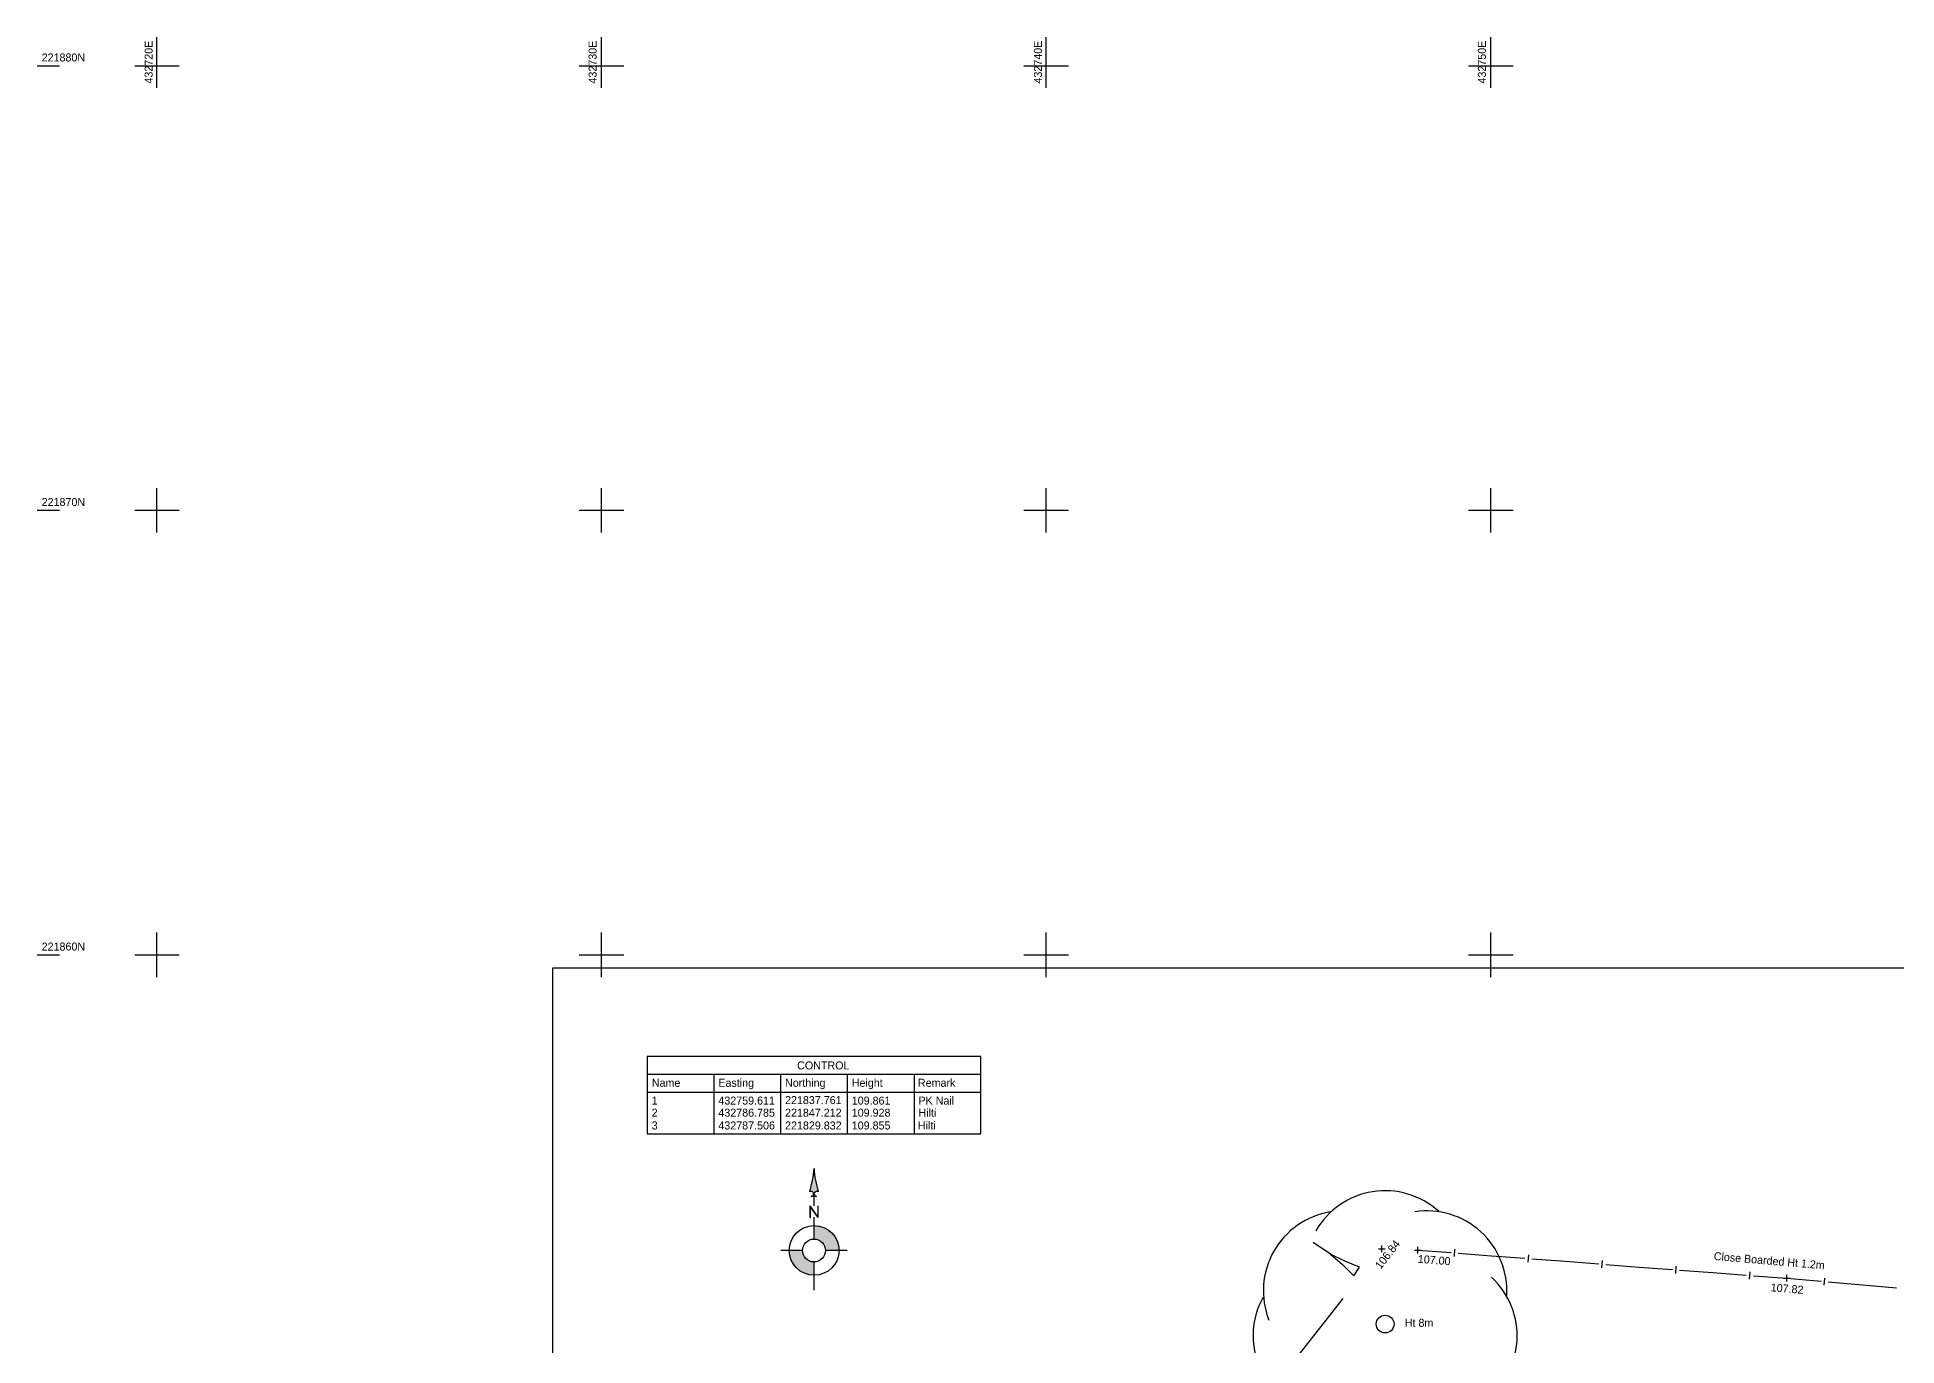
# Model space of a CAD drawing. Header units: millimetres. Extents: x -41320 to 158831, y -39180 to 41963.
# Drawn here: x -41320 to 502, y 12524 to 41963 of the extents above; entities that cross this region are included whole.
import ezdxf

# ---------------------------------------------------------------- set-up
doc = ezdxf.new("R2010")
doc.units = ezdxf.units.MM
doc.linetypes.add('DASHED', pattern=[16, 8, -8])
for name, color, linetype, true_color in [('NEW_GF_1', 7, 'Continuous', 0xffffff), ('SV___GRID', 7, 'Continuous', 0xffffff), ('SV___TITLE_BLOCK', 7, 'Continuous', 0xffffff), ('SV_FENCE_LEVELS', 7, 'Continuous', 0xffffff), ('SV_FENCES', 7, 'Continuous', 0xffffff), ('SV_LAND_FORM_LEVELS', 7, 'Continuous', 0xffffff), ('SV_LAND_FORMS', 7, 'Continuous', 0xffffff), ('SV_MISC_TEXT', 7, 'Continuous', 0xffffff), ('SV_TREES', 7, 'Continuous', 0xffffff), ('SV_TREES_TEXT', 7, 'Continuous', 0xffffff)]:
    doc.layers.add(name, color=color, linetype=linetype, true_color=true_color)

# ---------------------------------------------------------------- blocks, each defined once
blk = doc.blocks.new('77130EE3')
at = {"layer": 'SV_MISC_TEXT', "linetype": 'Continuous', "ltscale": 200}
for points in [[(749, 2732), (833, 2255), (846, 2213), (821, 2222), (795, 2220), (773, 2206), (759, 2184), (755, 2159), (764, 2134), (782, 2115), (807, 2106), (807, 2106), (684, 2106), (709, 2113), (728, 2130), (738, 2153), (737, 2179), (725, 2202), (704, 2217), (679, 2221), (654, 2214), (652, 2213), (746, 2688)], [(1005, 891), (979, 1003), (907, 1093), (803, 1142), (750, 1148), (750, 1452), (994, 1397), (1190, 1241), (1298, 1015), (1311, 893), (1311, 891), (1311, 890)], [(491, 891), (516, 779), (588, 689), (692, 640), (750, 634), (750, 333), (506, 389), (311, 546), (204, 773), (191, 891)]]:
    blk.add_hatch(color=0, dxfattribs=at).paths.add_polyline_path(points)
at = {"layer": 'SV_MISC_TEXT', "color": 1, "linetype": 'Continuous', "ltscale": 200}
for p, q in [((807, 2106), (684, 2106)), ((750, 1898), (750, 2106)), ((833, 1648), (664, 1892)), ((664, 1631), (664, 1892)), ((669, 1631), (669, 1871)), ((839, 1631), (669, 1871)), ((839, 1889), (833, 1889)), ((833, 1889), (833, 1648)), ((839, 1631), (839, 1889)), ((664, 1631), (669, 1631)), ((750, 1148), (750, 1643)), ((491, 891), (0, 891)), ((1497, 891), (1009, 891)), ((750, 0), (750, 634))]:
    blk.add_line(p, q, dxfattribs=at)
for centre, radius in [((751, 893), 560), ((748, 891), 257)]:
    blk.add_circle(centre, radius, dxfattribs=at)
for centre, radius, start, end in [((-1415, 2866), 2168, 342.4552, 356.4577), ((-1415, 2866), 2168, 342.4552, 356.4577), ((2913, 2866), 2168, 183.5423, 197.5352), ((2913, 2866), 2168, 183.5423, 197.5352), ((682, 2164), 57.3, 272.1392, 121.2521), ((682, 2164), 57.3, 272.1392, 121.2521), ((813, 2164), 58.3, 56.5391, 263.3428), ((813, 2164), 58.3, 56.5391, 263.3428), ((751, 893), 560, 0, 0), ((748, 891), 257, 0, 0)]:
    blk.add_arc(centre, radius, start, end, dxfattribs=at)
blk = doc.blocks.new('PT_PLUS00088')
at = {"layer": 'SV_LAND_FORM_LEVELS', "color": 1, "linetype": 'Continuous', "ltscale": 200}
for p, q in [((0, 75), (150, 75)), ((75, 0), (75, 150))]:
    blk.add_line(p, q, dxfattribs=at)
at = {"layer": 'SV_LAND_FORM_LEVELS'}
blk.add_attdef('PAT_NAME', (0, 0), '', height=1, dxfattribs=at)
blk = doc.blocks.new('GLOBALCANOPY00089')
at = {"layer": 'SV_TREES', "color": 1, "linetype": 'Continuous', "ltscale": 200}
for centre, start, end in [((2970, 4081), 48, 150), ((2970, 4081), 48, 150), ((2031, 3629), 99.4, 201.4), ((2031, 3629), 99.4, 201.4), ((3908, 3629), 356.6, 98.6), ((3908, 3629), 356.6, 98.6), ((4140, 2614), 305.2, 47.2), ((4140, 2614), 305.2, 47.2), ((1800, 2614), 150.9, 252.9), ((1800, 2614), 150.9, 252.9), ((3491, 1800), 253.7, 355.7), ((3491, 1800), 253.7, 355.7), ((2449, 1800), 202.3, 304.3), ((2449, 1800), 202.3, 304.3)]:
    blk.add_arc(centre, 1800, start, end, dxfattribs=at)
at = {"layer": 'SV_TREES'}
blk.add_attdef('PAT_NAME', (0, 0), '', height=1, dxfattribs=at)
blk = doc.blocks.new('PT_PLUS00113')
at = {"layer": 'SV_FENCE_LEVELS', "color": 1, "linetype": 'Continuous', "ltscale": 200}
for p, q in [((0, 75), (150, 75)), ((75, 0), (75, 150))]:
    blk.add_line(p, q, dxfattribs=at)
at = {"layer": 'SV_FENCE_LEVELS'}
blk.add_attdef('PAT_NAME', (0, 0), '', height=1, dxfattribs=at)
blk = doc.blocks.new('PT_PLUS00115')
at = {"layer": 'SV_FENCE_LEVELS', "color": 1, "linetype": 'Continuous', "ltscale": 200}
for p, q in [((0, 75), (150, 75)), ((75, 0), (75, 150))]:
    blk.add_line(p, q, dxfattribs=at)
at = {"layer": 'SV_FENCE_LEVELS'}
blk.add_attdef('PAT_NAME', (0, 0), '', height=1, dxfattribs=at)
blk = doc.blocks.new('GLOBALTADPOLE00162')
at = {"layer": 'SV_MISC_TEXT', "color": 1, "linetype": 'Continuous', "ltscale": 200}
for p, q in [((390, 487), (0, 747)), ((390, 487), (656, 253)), ((708, 331), (390, 487)), ((656, 253), (910, 0)), ((1040, 195), (708, 331)), ((910, 0), (1040, 195))]:
    blk.add_line(p, q, dxfattribs=at)
at = {"layer": 'SV_MISC_TEXT'}
blk.add_attdef('PAT_NAME', (0, 0), '', height=1, dxfattribs=at)
blk = doc.blocks.new('F25A318B')
at = {"layer": 'NEW_GF_1', "color": 1, "linetype": 'Continuous', "ltscale": 200}
for p, q in [((59460, 42045), (0, 42045)), ((0, 42045), (0, 0))]:
    blk.add_line(p, q, dxfattribs=at)
at = {"layer": 'NEW_GF_1'}
blk.add_attdef('Sfb', (0, 0), '', height=1, dxfattribs=at)

msp = doc.modelspace()

# ---------------------------------------------------------------- linework, layer by layer
at = {"layer": 'SV___GRID', "color": 1, "linetype": 'Continuous', "ltscale": 200}
for p, q in [((-38628, 40820), (-38628, 41963)), ((-28628, 40820), (-28628, 41963)), ((-18628, 40820), (-18628, 41963)), ((-8628, 40820), (-8628, 41963)), ((-41320, 41320), (-40820, 41320)), ((-39128, 41320), (-38128, 41320)), ((-29128, 41320), (-28128, 41320)), ((-19128, 41320), (-18128, 41320)), ((-9128, 41320), (-8128, 41320)), ((-38628, 30820), (-38628, 31820)), ((-28628, 30820), (-28628, 31820)), ((-18628, 30820), (-18628, 31820)), ((-8628, 30820), (-8628, 31820)), ((-41320, 31320), (-40820, 31320)), ((-39128, 31320), (-38128, 31320)), ((-29128, 31320), (-28128, 31320)), ((-19128, 31320), (-18128, 31320)), ((-9128, 31320), (-8128, 31320)), ((-38628, 20820), (-38628, 21820)), ((-28628, 20820), (-28628, 21820)), ((-18628, 20820), (-18628, 21820)), ((-8628, 20820), (-8628, 21820)), ((-41320, 21320), (-40820, 21320)), ((-39128, 21320), (-38128, 21320)), ((-29128, 21320), (-28128, 21320)), ((-19128, 21320), (-18128, 21320)), ((-9128, 21320), (-8128, 21320))]:
    msp.add_line(p, q, dxfattribs=at)
at = {"layer": 'SV___TITLE_BLOCK', "color": 9, "linetype": 'Continuous', "ltscale": 200}
for p, q in [((-20101, 19032), (-27601, 19032)), ((-27601, 19032), (-27601, 17292)), ((-20101, 17292), (-20101, 19032)), ((-27601, 18632), (-20101, 18632)), ((-26101, 18632), (-26101, 17292)), ((-24601, 18632), (-24601, 17292)), ((-23101, 18632), (-23101, 17292)), ((-21601, 18632), (-21601, 17292)), ((-27601, 18232), (-26101, 18232)), ((-26101, 18232), (-24601, 18232)), ((-24601, 18232), (-23101, 18232)), ((-23101, 18232), (-21601, 18232)), ((-21601, 18232), (-20101, 18232)), ((-27601, 17292), (-20101, 17292))]:
    msp.add_line(p, q, dxfattribs=at)
at = {"layer": 'SV_FENCES', "color": 1, "linetype": 'Continuous', "ltscale": 200}
for p, q in [((-10273, 14679), (-9523, 14622)), ((-9449, 14536), (-9437, 14695)), ((-9363, 14609), (-8613, 14552)), ((-8613, 14552), (-7863, 14494)), ((-7789, 14408), (-7777, 14568)), ((-7703, 14482), (-6953, 14425)), ((-6953, 14425), (-6203, 14367)), ((-6130, 14281), (-6117, 14441)), ((-6044, 14355), (-5294, 14297)), ((-5294, 14297), (-4544, 14240)), ((-4470, 14154), (-4458, 14313)), ((-4384, 14227), (-3634, 14170)), ((-3634, 14170), (-2884, 14112)), ((-2810, 14027), (-2798, 14186)), ((-2724, 14100), (-1974, 14043)), ((-1974, 14043), (-1203, 13977)), ((-1130, 13890), (-1117, 14049)), ((-1044, 13963), (-273, 13897)), ((-273, 13897), (498, 13831))]:
    msp.add_line(p, q, dxfattribs=at)
at = {"layer": 'SV_LAND_FORMS', "color": 1, "linetype": 'DASHED', "ltscale": 200}
msp.add_line((-14906, 9807), (-11081, 14705), dxfattribs=at)
at = {"layer": 'SV_TREES', "color": 1, "linetype": 'Continuous', "ltscale": 200}
msp.add_circle((-11006, 13013), 200, dxfattribs=at)
msp.add_arc((-11006, 13013), 200, 0, 0, dxfattribs=at)

# ---------------------------------------------------------------- block references
at = {"layer": 'NEW_GF_1'}
msp.add_blockref('F25A318B', (-29730, -21022), dxfattribs=at)
at = {"layer": 'SV_FENCE_LEVELS'}
for name, p in [('PT_PLUS00113', (-10348, 14604)), ('PT_PLUS00115', (-2049, 13968))]:
    msp.add_blockref(name, p, dxfattribs=at)
at = {"layer": 'SV_LAND_FORM_LEVELS'}
msp.add_blockref('PT_PLUS00088', (-11156, 14630), dxfattribs=at)
at = {"layer": 'SV_MISC_TEXT'}
for name, p in [('77130EE3', (-24599, 13778)), ('GLOBALTADPOLE00162', (-12621, 14099))]:
    msp.add_blockref(name, p, dxfattribs=at)
at = {"layer": 'SV_TREES'}
msp.add_blockref('GLOBALCANOPY00089', (-13976, 10132), dxfattribs=at)

# ---------------------------------------------------------------- texts
at = {"layer": 'SV___GRID', "color": 1, "linetype": 'Continuous', "ltscale": 200}
for s, p in [('432720E', (-38724, 40920)), ('432730E', (-28740, 40920)), ('432740E', (-18724, 40920)), ('432750E', (-8740, 40920))]:
    msp.add_text(s, height=180, rotation=90, dxfattribs=at).set_placement(p)
for s, p in [('221880N', (-41220, 41416)), ('221870N', (-41220, 31416)), ('221860N', (-41220, 21416))]:
    msp.add_text(s, height=180, dxfattribs=at).set_placement(p)
at = {"layer": 'SV___TITLE_BLOCK', "color": 9, "linetype": 'Continuous', "ltscale": 200}
for s, p in [('CONTROL', (-24229, 18742)), ('Name', (-27497, 18351)), ('Easting', (-26001, 18351)), ('Northing', (-24501, 18351)), ('Height', (-23001, 18351)), ('Remark', (-21513, 18351)), ('1', (-27501, 17951)), ('432759.611', (-26001, 17951)), ('221837.761', (-24501, 17962)), ('109.861', (-23001, 17951)), ('PK Nail', (-21501, 17951)), ('3', (-27501, 17391)), ('2', (-27501, 17679)), ('432786.785', (-26001, 17679)), ('432787.506', (-26001, 17391)), ('221847.212', (-24501, 17679)), ('221829.832', (-24501, 17391)), ('109.928', (-23001, 17679)), ('109.855', (-23001, 17391)), ('Hilti', (-21513, 17391)), ('Hilti', (-21501, 17679))]:
    msp.add_text(s, height=180, dxfattribs=at).set_placement(p)
at = {"layer": 'SV_FENCE_LEVELS', "color": 1, "linetype": 'Continuous', "ltscale": 200}
for s, rotation, p in [('107.00', 355.6145, (-10276, 14392)), ('107.82', 355.3576, (-2340, 13752))]:
    msp.add_text(s, height=180, rotation=rotation, dxfattribs=at).set_placement(p)
at = {"layer": 'SV_LAND_FORM_LEVELS', "color": 1, "linetype": 'Continuous', "ltscale": 200}
msp.add_text('106.84', height=180, rotation=52.0084, dxfattribs=at).set_placement((-11108, 14232))
at = {"layer": 'SV_MISC_TEXT', "color": 1, "linetype": 'Continuous', "ltscale": 200}
msp.add_text('Close Boarded Ht 1.2m', height=180, rotation=355.1624, dxfattribs=at).set_placement((-3620, 14456))
at = {"layer": 'SV_TREES_TEXT', "color": 1, "linetype": 'Continuous', "ltscale": 200}
msp.add_text('Ht 8m', height=180, dxfattribs=at).set_placement((-10564, 12952))

doc.saveas('drawing.dxf')
